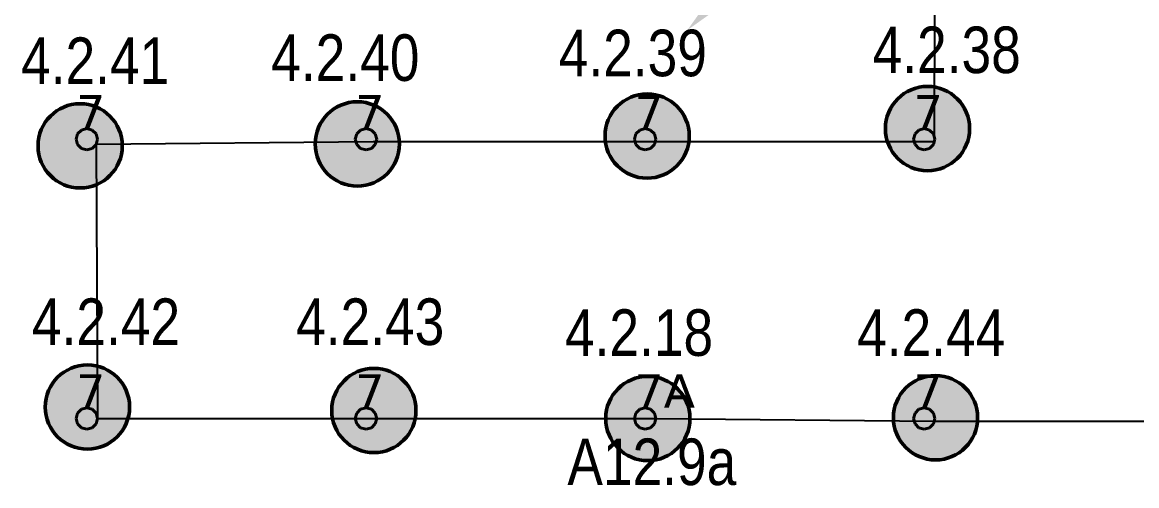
# Model space of a CAD drawing. Header units: millimetres. Extents: x -243740 to 150609, y -473655 to -165121.
# Drawn here: x -144084 to -138095, y -396618 to -394128 of the extents above; entities that cross this region are included whole.
import ezdxf
from ezdxf.enums import TextEntityAlignment as Align

# ---------------------------------------------------------------- set-up
doc = ezdxf.new("R2010")
doc.units = ezdxf.units.MM
doc.layers.add('_Гр.ЩД-1А.5.9.I2.6', color=6, linetype='Continuous')
for name, color, linetype, lineweight in [('_освещение_dali', 3, 'Continuous', 50), ('DLX_FL2_LUM 9', 5, 'Continuous', 40), ('Аварийное_овещение', 1, 'Continuous', 30), ('СБ_Кабель', 2, 'Continuous', 40)]:
    doc.layers.add(name, color=color, linetype=linetype, lineweight=lineweight)
doc.layers.add('DLX_FL2_LUM 8', color=7, linetype='Continuous', lineweight=40, true_color=0xfe2701)
doc.styles.add('Arial Narrow_6', font='ARIALN.TTF', dxfattribs={"height": 193.245432})
doc.styles.get("Standard").update_dxf_attribs({"font": 'ARIALN.TTF'})
doc.styles.add('TableTextStyle', font='')
doc.styles.get('TableTextStyle').set_extended_font_data('VERDANA.TTF')
doc.linetypes.add('Truba', pattern='A,3e-05,[4,MSH_7,S=1,R=0,X=0,Y=0],-3.022072', length=3.022102)

# ---------------------------------------------------------------- blocks, each defined once
blk = doc.blocks.new('*U476')
at = {"layer": 'СБ_Кабель'}
blk.add_hatch(color=7, dxfattribs=at).paths.add_polyline_path([(0.75, 0, 1), (-0.75, 0, 1)])
at = {"layer": 'СБ_Кабель', "color": 7, "const_width": 0.1}
blk.add_lwpolyline([(-3.978, -3.976), (-0.531, -0.529)], dxfattribs=at)
at = {"layer": 'СБ_Кабель', "color": 7}
blk.add_circle((0, 0), 0.75, dxfattribs=at)
blk.add_solid([(-3.624, -4.329), (-6.099, -6.097), (-4.331, -3.622)], dxfattribs=at)
blk = doc.blocks.new('A$Caabd1818')
at = {"layer": 'DLX_FL2_LUM 8'}
for points in [[(-144735.2, 1315, 0), (-144706.4, 1322.8, 0)], [(-144706.4, 1322.8, 0), (-144735.2, 1315, 0)], [(-144706.4, 1322.8, 0), (-144735.2, 1315, 0)], [(-144735.2, 1315, 0), (-144706.4, 1322.8, 0)], [(-144706.4, 1322.8, 0), (-144706.4, 1322.8, 0)], [(-144706.4, 1322.8, 0), (-144677.7, 1315, 0)], [(-144677.7, 1315, 0), (-144706.4, 1322.8, 0)], [(-144706.4, 1322.8, 0), (-144706.4, 1322.8, 0)], [(-144677.7, 1315, 0), (-144706.4, 1322.8, 0)], [(-144706.4, 1322.8, 0), (-144677.7, 1315, 0)], [(-144763.9, 1265.3, 0), (-144756.2, 1294, 0)], [(-144756.2, 1294, 0), (-144763.9, 1265.3, 0)], [(-144756.2, 1294, 0), (-144763.9, 1265.3, 0)], [(-144763.9, 1265.3, 0), (-144756.2, 1294, 0)], [(-144756.2, 1236.5, 0), (-144763.9, 1265.3, 0)], [(-144763.9, 1265.3, 0), (-144763.9, 1265.3, 0)], [(-144763.9, 1265.3, 0), (-144756.2, 1236.5, 0)], [(-144763.9, 1265.3, 0), (-144763.9, 1265.3, 0)], [(-144763.9, 1265.3, 0), (-144756.2, 1236.5, 0)], [(-144756.2, 1236.5, 0), (-144763.9, 1265.3, 0)], [(-144756.2, 1294, 0), (-144735.2, 1315, 0)], [(-144735.2, 1315, 0), (-144756.2, 1294, 0)], [(-144735.2, 1315, 0), (-144756.2, 1294, 0)], [(-144756.2, 1294, 0), (-144735.2, 1315, 0)], [(-144756.2, 1294, 0), (-144756.2, 1294, 0)], [(-144756.2, 1294, 0), (-144756.2, 1294, 0)], [(-144735.2, 1315, 0), (-144735.2, 1315, 0)], [(-144735.2, 1315, 0), (-144735.2, 1315, 0)], [(-144677.7, 1315, 0), (-144677.7, 1315, 0)], [(-144677.7, 1315, 0), (-144656.6, 1294, 0)], [(-144656.6, 1294, 0), (-144677.7, 1315, 0)], [(-144677.7, 1315, 0), (-144677.7, 1315, 0)], [(-144656.6, 1294, 0), (-144677.7, 1315, 0)], [(-144677.7, 1315, 0), (-144656.6, 1294, 0)], [(-144656.6, 1294, 0), (-144656.6, 1294, 0)], [(-144656.6, 1294, 0), (-144648.9, 1265.3, 0)], [(-144648.9, 1265.3, 0), (-144656.6, 1294, 0)], [(-144656.6, 1294, 0), (-144656.6, 1294, 0)], [(-144648.9, 1265.3, 0), (-144656.6, 1294, 0)], [(-144656.6, 1294, 0), (-144648.9, 1265.3, 0)], [(-144648.9, 1265.3, 0), (-144656.6, 1236.5, 0)], [(-144656.6, 1236.5, 0), (-144648.9, 1265.3, 0)], [(-144656.6, 1236.5, 0), (-144648.9, 1265.3, 0)], [(-144648.9, 1265.3, 0), (-144656.6, 1236.5, 0)], [(-144648.9, 1265.3, 0), (-144648.9, 1265.3, 0)], [(-144648.9, 1265.3, 0), (-144648.9, 1265.3, 0)], [(-144756.2, 1236.5, 0), (-144756.2, 1236.5, 0)], [(-144735.2, 1215.5, 0), (-144756.2, 1236.5, 0)], [(-144756.2, 1236.5, 0), (-144756.2, 1236.5, 0)], [(-144756.2, 1236.5, 0), (-144735.2, 1215.5, 0)], [(-144756.2, 1236.5, 0), (-144735.2, 1215.5, 0)], [(-144735.2, 1215.5, 0), (-144756.2, 1236.5, 0)], [(-144706.4, 1207.8, 0), (-144735.2, 1215.5, 0)], [(-144735.2, 1215.5, 0), (-144735.2, 1215.5, 0)], [(-144735.2, 1215.5, 0), (-144706.4, 1207.8, 0)], [(-144735.2, 1215.5, 0), (-144735.2, 1215.5, 0)], [(-144735.2, 1215.5, 0), (-144706.4, 1207.8, 0)], [(-144706.4, 1207.8, 0), (-144735.2, 1215.5, 0)], [(-144677.7, 1215.5, 0), (-144706.4, 1207.8, 0)], [(-144706.4, 1207.8, 0), (-144677.7, 1215.5, 0)], [(-144706.4, 1207.8, 0), (-144677.7, 1215.5, 0)], [(-144677.7, 1215.5, 0), (-144706.4, 1207.8, 0)], [(-144706.4, 1207.8, 0), (-144706.4, 1207.8, 0)], [(-144706.4, 1207.8, 0), (-144706.4, 1207.8, 0)], [(-144656.6, 1236.5, 0), (-144677.7, 1215.5, 0)], [(-144677.7, 1215.5, 0), (-144656.6, 1236.5, 0)], [(-144677.7, 1215.5, 0), (-144656.6, 1236.5, 0)], [(-144656.6, 1236.5, 0), (-144677.7, 1215.5, 0)], [(-144677.7, 1215.5, 0), (-144677.7, 1215.5, 0)], [(-144677.7, 1215.5, 0), (-144677.7, 1215.5, 0)], [(-144656.6, 1236.5, 0), (-144656.6, 1236.5, 0)], [(-144656.6, 1236.5, 0), (-144656.6, 1236.5, 0)]]:
    blk.add_polyline3d(points, dxfattribs=at)
at = {"layer": 'DLX_FL2_LUM 9'}
for points in [[(-147756.2, 2794, 0), (-147735.2, 2815, 0)], [(-147735.2, 2815, 0), (-147756.2, 2794, 0)], [(-147735.2, 2815, 0), (-147756.2, 2794, 0)], [(-147756.2, 2794, 0), (-147735.2, 2815, 0)], [(-147735.2, 2815, 0), (-147706.4, 2822.8, 0)], [(-147706.4, 2822.8, 0), (-147735.2, 2815, 0)], [(-147706.4, 2822.8, 0), (-147735.2, 2815, 0)], [(-147735.2, 2815, 0), (-147706.4, 2822.8, 0)], [(-147735.2, 2815, 0), (-147735.2, 2815, 0)], [(-147735.2, 2815, 0), (-147735.2, 2815, 0)], [(-147706.4, 2822.8, 0), (-147706.4, 2822.8, 0)], [(-147706.4, 2822.8, 0), (-147677.7, 2815, 0)], [(-147677.7, 2815, 0), (-147706.4, 2822.8, 0)], [(-147706.4, 2822.8, 0), (-147706.4, 2822.8, 0)], [(-147677.7, 2815, 0), (-147706.4, 2822.8, 0)], [(-147706.4, 2822.8, 0), (-147677.7, 2815, 0)], [(-147677.7, 2815, 0), (-147677.7, 2815, 0)], [(-147677.7, 2815, 0), (-147656.6, 2794, 0)], [(-147656.6, 2794, 0), (-147677.7, 2815, 0)], [(-147677.7, 2815, 0), (-147677.7, 2815, 0)], [(-147656.6, 2794, 0), (-147677.7, 2815, 0)], [(-147677.7, 2815, 0), (-147656.6, 2794, 0)], [(-146256.2, 2794, 0), (-146235.2, 2815, 0)], [(-146235.2, 2815, 0), (-146256.2, 2794, 0)], [(-146235.2, 2815, 0), (-146256.2, 2794, 0)], [(-146256.2, 2794, 0), (-146235.2, 2815, 0)], [(-146235.2, 2815, 0), (-146206.4, 2822.8, 0)], [(-146206.4, 2822.8, 0), (-146235.2, 2815, 0)], [(-146206.4, 2822.8, 0), (-146235.2, 2815, 0)], [(-146235.2, 2815, 0), (-146206.4, 2822.8, 0)], [(-146235.2, 2815, 0), (-146235.2, 2815, 0)], [(-146235.2, 2815, 0), (-146235.2, 2815, 0)], [(-146206.4, 2822.8, 0), (-146206.4, 2822.8, 0)], [(-146206.4, 2822.8, 0), (-146177.7, 2815, 0)], [(-146177.7, 2815, 0), (-146206.4, 2822.8, 0)], [(-146206.4, 2822.8, 0), (-146206.4, 2822.8, 0)], [(-146177.7, 2815, 0), (-146206.4, 2822.8, 0)], [(-146206.4, 2822.8, 0), (-146177.7, 2815, 0)], [(-146177.7, 2815, 0), (-146177.7, 2815, 0)], [(-146177.7, 2815, 0), (-146156.6, 2794, 0)], [(-146156.6, 2794, 0), (-146177.7, 2815, 0)], [(-146177.7, 2815, 0), (-146177.7, 2815, 0)], [(-146156.6, 2794, 0), (-146177.7, 2815, 0)], [(-146177.7, 2815, 0), (-146156.6, 2794, 0)], [(-144756.2, 2794, 0), (-144735.2, 2815, 0)], [(-144735.2, 2815, 0), (-144756.2, 2794, 0)], [(-144735.2, 2815, 0), (-144756.2, 2794, 0)], [(-144756.2, 2794, 0), (-144735.2, 2815, 0)], [(-144735.2, 2815, 0), (-144706.4, 2822.8, 0)], [(-144706.4, 2822.8, 0), (-144735.2, 2815, 0)], [(-144706.4, 2822.8, 0), (-144735.2, 2815, 0)], [(-144735.2, 2815, 0), (-144706.4, 2822.8, 0)], [(-144735.2, 2815, 0), (-144735.2, 2815, 0)], [(-144735.2, 2815, 0), (-144735.2, 2815, 0)], [(-144706.4, 2822.8, 0), (-144706.4, 2822.8, 0)], [(-144706.4, 2822.8, 0), (-144677.7, 2815, 0)], [(-144677.7, 2815, 0), (-144706.4, 2822.8, 0)], [(-144706.4, 2822.8, 0), (-144706.4, 2822.8, 0)], [(-144677.7, 2815, 0), (-144706.4, 2822.8, 0)], [(-144706.4, 2822.8, 0), (-144677.7, 2815, 0)], [(-144677.7, 2815, 0), (-144677.7, 2815, 0)], [(-144677.7, 2815, 0), (-144656.6, 2794, 0)], [(-144656.6, 2794, 0), (-144677.7, 2815, 0)], [(-144677.7, 2815, 0), (-144677.7, 2815, 0)], [(-144656.6, 2794, 0), (-144677.7, 2815, 0)], [(-144677.7, 2815, 0), (-144656.6, 2794, 0)], [(-143256.2, 2794, 0), (-143235.2, 2815, 0)], [(-143235.2, 2815, 0), (-143256.2, 2794, 0)], [(-143235.2, 2815, 0), (-143256.2, 2794, 0)], [(-143256.2, 2794, 0), (-143235.2, 2815, 0)], [(-143235.2, 2815, 0), (-143206.4, 2822.8, 0)], [(-143206.4, 2822.8, 0), (-143235.2, 2815, 0)], [(-143206.4, 2822.8, 0), (-143235.2, 2815, 0)], [(-143235.2, 2815, 0), (-143206.4, 2822.8, 0)], [(-143235.2, 2815, 0), (-143235.2, 2815, 0)], [(-143235.2, 2815, 0), (-143235.2, 2815, 0)], [(-143206.4, 2822.8, 0), (-143206.4, 2822.8, 0)], [(-143206.4, 2822.8, 0), (-143177.7, 2815, 0)], [(-143177.7, 2815, 0), (-143206.4, 2822.8, 0)], [(-143206.4, 2822.8, 0), (-143206.4, 2822.8, 0)], [(-143177.7, 2815, 0), (-143206.4, 2822.8, 0)], [(-143206.4, 2822.8, 0), (-143177.7, 2815, 0)], [(-143177.7, 2815, 0), (-143177.7, 2815, 0)], [(-143177.7, 2815, 0), (-143156.6, 2794, 0)], [(-143156.6, 2794, 0), (-143177.7, 2815, 0)], [(-143177.7, 2815, 0), (-143177.7, 2815, 0)], [(-143156.6, 2794, 0), (-143177.7, 2815, 0)], [(-143177.7, 2815, 0), (-143156.6, 2794, 0)], [(-147763.9, 2765.3, 0), (-147756.2, 2794, 0)], [(-147756.2, 2794, 0), (-147763.9, 2765.3, 0)], [(-147756.2, 2794, 0), (-147763.9, 2765.3, 0)], [(-147763.9, 2765.3, 0), (-147756.2, 2794, 0)], [(-147756.2, 2736.5, 0), (-147763.9, 2765.3, 0)], [(-147763.9, 2765.3, 0), (-147763.9, 2765.3, 0)], [(-147763.9, 2765.3, 0), (-147756.2, 2736.5, 0)], [(-147763.9, 2765.3, 0), (-147763.9, 2765.3, 0)], [(-147763.9, 2765.3, 0), (-147756.2, 2736.5, 0)], [(-147756.2, 2736.5, 0), (-147763.9, 2765.3, 0)], [(-147756.2, 2794, 0), (-147756.2, 2794, 0)], [(-147756.2, 2794, 0), (-147756.2, 2794, 0)], [(-147656.6, 2794, 0), (-147656.6, 2794, 0)], [(-147656.6, 2794, 0), (-147648.9, 2765.3, 0)], [(-147648.9, 2765.3, 0), (-147656.6, 2794, 0)], [(-147656.6, 2794, 0), (-147656.6, 2794, 0)], [(-147648.9, 2765.3, 0), (-147656.6, 2794, 0)], [(-147656.6, 2794, 0), (-147648.9, 2765.3, 0)], [(-147648.9, 2765.3, 0), (-147656.6, 2736.5, 0)], [(-147656.6, 2736.5, 0), (-147648.9, 2765.3, 0)], [(-147656.6, 2736.5, 0), (-147648.9, 2765.3, 0)], [(-147648.9, 2765.3, 0), (-147656.6, 2736.5, 0)], [(-147648.9, 2765.3, 0), (-147648.9, 2765.3, 0)], [(-147648.9, 2765.3, 0), (-147648.9, 2765.3, 0)], [(-146263.9, 2765.3, 0), (-146256.2, 2794, 0)], [(-146256.2, 2794, 0), (-146263.9, 2765.3, 0)], [(-146256.2, 2794, 0), (-146263.9, 2765.3, 0)], [(-146263.9, 2765.3, 0), (-146256.2, 2794, 0)], [(-146256.2, 2736.5, 0), (-146263.9, 2765.3, 0)], [(-146263.9, 2765.3, 0), (-146263.9, 2765.3, 0)], [(-146263.9, 2765.3, 0), (-146256.2, 2736.5, 0)], [(-146263.9, 2765.3, 0), (-146263.9, 2765.3, 0)], [(-146263.9, 2765.3, 0), (-146256.2, 2736.5, 0)], [(-146256.2, 2736.5, 0), (-146263.9, 2765.3, 0)], [(-146256.2, 2794, 0), (-146256.2, 2794, 0)], [(-146256.2, 2794, 0), (-146256.2, 2794, 0)], [(-146156.6, 2794, 0), (-146156.6, 2794, 0)], [(-146156.6, 2794, 0), (-146148.9, 2765.3, 0)], [(-146148.9, 2765.3, 0), (-146156.6, 2794, 0)], [(-146156.6, 2794, 0), (-146156.6, 2794, 0)], [(-146148.9, 2765.3, 0), (-146156.6, 2794, 0)], [(-146156.6, 2794, 0), (-146148.9, 2765.3, 0)], [(-146148.9, 2765.3, 0), (-146156.6, 2736.5, 0)], [(-146156.6, 2736.5, 0), (-146148.9, 2765.3, 0)], [(-146156.6, 2736.5, 0), (-146148.9, 2765.3, 0)], [(-146148.9, 2765.3, 0), (-146156.6, 2736.5, 0)], [(-146148.9, 2765.3, 0), (-146148.9, 2765.3, 0)], [(-146148.9, 2765.3, 0), (-146148.9, 2765.3, 0)], [(-144763.9, 2765.3, 0), (-144756.2, 2794, 0)], [(-144756.2, 2794, 0), (-144763.9, 2765.3, 0)], [(-144756.2, 2794, 0), (-144763.9, 2765.3, 0)], [(-144763.9, 2765.3, 0), (-144756.2, 2794, 0)], [(-144756.2, 2736.5, 0), (-144763.9, 2765.3, 0)], [(-144763.9, 2765.3, 0), (-144763.9, 2765.3, 0)], [(-144763.9, 2765.3, 0), (-144756.2, 2736.5, 0)], [(-144763.9, 2765.3, 0), (-144763.9, 2765.3, 0)], [(-144763.9, 2765.3, 0), (-144756.2, 2736.5, 0)], [(-144756.2, 2736.5, 0), (-144763.9, 2765.3, 0)], [(-144756.2, 2794, 0), (-144756.2, 2794, 0)], [(-144756.2, 2794, 0), (-144756.2, 2794, 0)], [(-144656.6, 2794, 0), (-144656.6, 2794, 0)], [(-144656.6, 2794, 0), (-144648.9, 2765.3, 0)], [(-144648.9, 2765.3, 0), (-144656.6, 2794, 0)], [(-144656.6, 2794, 0), (-144656.6, 2794, 0)], [(-144648.9, 2765.3, 0), (-144656.6, 2794, 0)], [(-144656.6, 2794, 0), (-144648.9, 2765.3, 0)], [(-144648.9, 2765.3, 0), (-144656.6, 2736.5, 0)], [(-144656.6, 2736.5, 0), (-144648.9, 2765.3, 0)], [(-144656.6, 2736.5, 0), (-144648.9, 2765.3, 0)], [(-144648.9, 2765.3, 0), (-144656.6, 2736.5, 0)], [(-144648.9, 2765.3, 0), (-144648.9, 2765.3, 0)], [(-144648.9, 2765.3, 0), (-144648.9, 2765.3, 0)], [(-143263.9, 2765.3, 0), (-143256.2, 2794, 0)], [(-143256.2, 2794, 0), (-143263.9, 2765.3, 0)], [(-143256.2, 2794, 0), (-143263.9, 2765.3, 0)], [(-143263.9, 2765.3, 0), (-143256.2, 2794, 0)], [(-143256.2, 2736.5, 0), (-143263.9, 2765.3, 0)], [(-143263.9, 2765.3, 0), (-143263.9, 2765.3, 0)], [(-143263.9, 2765.3, 0), (-143256.2, 2736.5, 0)], [(-143263.9, 2765.3, 0), (-143263.9, 2765.3, 0)], [(-143263.9, 2765.3, 0), (-143256.2, 2736.5, 0)], [(-143256.2, 2736.5, 0), (-143263.9, 2765.3, 0)], [(-143256.2, 2794, 0), (-143256.2, 2794, 0)], [(-143256.2, 2794, 0), (-143256.2, 2794, 0)], [(-143156.6, 2794, 0), (-143156.6, 2794, 0)], [(-143156.6, 2794, 0), (-143148.9, 2765.3, 0)], [(-143148.9, 2765.3, 0), (-143156.6, 2794, 0)], [(-143156.6, 2794, 0), (-143156.6, 2794, 0)], [(-143148.9, 2765.3, 0), (-143156.6, 2794, 0)], [(-143156.6, 2794, 0), (-143148.9, 2765.3, 0)], [(-143148.9, 2765.3, 0), (-143156.6, 2736.5, 0)], [(-143156.6, 2736.5, 0), (-143148.9, 2765.3, 0)], [(-143156.6, 2736.5, 0), (-143148.9, 2765.3, 0)], [(-143148.9, 2765.3, 0), (-143156.6, 2736.5, 0)], [(-143148.9, 2765.3, 0), (-143148.9, 2765.3, 0)], [(-143148.9, 2765.3, 0), (-143148.9, 2765.3, 0)], [(-147756.2, 2736.5, 0), (-147756.2, 2736.5, 0)], [(-147735.2, 2715.5, 0), (-147756.2, 2736.5, 0)], [(-147756.2, 2736.5, 0), (-147756.2, 2736.5, 0)], [(-147756.2, 2736.5, 0), (-147735.2, 2715.5, 0)], [(-147756.2, 2736.5, 0), (-147735.2, 2715.5, 0)], [(-147735.2, 2715.5, 0), (-147756.2, 2736.5, 0)], [(-147706.4, 2707.8, 0), (-147735.2, 2715.5, 0)], [(-147735.2, 2715.5, 0), (-147735.2, 2715.5, 0)], [(-147735.2, 2715.5, 0), (-147706.4, 2707.8, 0)], [(-147735.2, 2715.5, 0), (-147735.2, 2715.5, 0)], [(-147735.2, 2715.5, 0), (-147706.4, 2707.8, 0)], [(-147706.4, 2707.8, 0), (-147735.2, 2715.5, 0)], [(-147677.7, 2715.5, 0), (-147706.4, 2707.8, 0)], [(-147706.4, 2707.8, 0), (-147677.7, 2715.5, 0)], [(-147706.4, 2707.8, 0), (-147677.7, 2715.5, 0)], [(-147677.7, 2715.5, 0), (-147706.4, 2707.8, 0)], [(-147706.4, 2707.8, 0), (-147706.4, 2707.8, 0)], [(-147706.4, 2707.8, 0), (-147706.4, 2707.8, 0)], [(-147656.6, 2736.5, 0), (-147677.7, 2715.5, 0)], [(-147677.7, 2715.5, 0), (-147656.6, 2736.5, 0)], [(-147677.7, 2715.5, 0), (-147656.6, 2736.5, 0)], [(-147656.6, 2736.5, 0), (-147677.7, 2715.5, 0)], [(-147677.7, 2715.5, 0), (-147677.7, 2715.5, 0)], [(-147677.7, 2715.5, 0), (-147677.7, 2715.5, 0)], [(-147656.6, 2736.5, 0), (-147656.6, 2736.5, 0)], [(-147656.6, 2736.5, 0), (-147656.6, 2736.5, 0)], [(-146256.2, 2736.5, 0), (-146256.2, 2736.5, 0)], [(-146235.2, 2715.5, 0), (-146256.2, 2736.5, 0)], [(-146256.2, 2736.5, 0), (-146256.2, 2736.5, 0)], [(-146256.2, 2736.5, 0), (-146235.2, 2715.5, 0)], [(-146256.2, 2736.5, 0), (-146235.2, 2715.5, 0)], [(-146235.2, 2715.5, 0), (-146256.2, 2736.5, 0)], [(-146206.4, 2707.8, 0), (-146235.2, 2715.5, 0)], [(-146235.2, 2715.5, 0), (-146235.2, 2715.5, 0)], [(-146235.2, 2715.5, 0), (-146206.4, 2707.8, 0)], [(-146235.2, 2715.5, 0), (-146235.2, 2715.5, 0)], [(-146235.2, 2715.5, 0), (-146206.4, 2707.8, 0)], [(-146206.4, 2707.8, 0), (-146235.2, 2715.5, 0)], [(-146177.7, 2715.5, 0), (-146206.4, 2707.8, 0)], [(-146206.4, 2707.8, 0), (-146177.7, 2715.5, 0)], [(-146206.4, 2707.8, 0), (-146177.7, 2715.5, 0)], [(-146177.7, 2715.5, 0), (-146206.4, 2707.8, 0)], [(-146206.4, 2707.8, 0), (-146206.4, 2707.8, 0)], [(-146206.4, 2707.8, 0), (-146206.4, 2707.8, 0)], [(-146156.6, 2736.5, 0), (-146177.7, 2715.5, 0)], [(-146177.7, 2715.5, 0), (-146156.6, 2736.5, 0)], [(-146177.7, 2715.5, 0), (-146156.6, 2736.5, 0)], [(-146156.6, 2736.5, 0), (-146177.7, 2715.5, 0)], [(-146177.7, 2715.5, 0), (-146177.7, 2715.5, 0)], [(-146177.7, 2715.5, 0), (-146177.7, 2715.5, 0)], [(-146156.6, 2736.5, 0), (-146156.6, 2736.5, 0)], [(-146156.6, 2736.5, 0), (-146156.6, 2736.5, 0)], [(-144756.2, 2736.5, 0), (-144756.2, 2736.5, 0)], [(-144735.2, 2715.5, 0), (-144756.2, 2736.5, 0)], [(-144756.2, 2736.5, 0), (-144756.2, 2736.5, 0)], [(-144756.2, 2736.5, 0), (-144735.2, 2715.5, 0)], [(-144756.2, 2736.5, 0), (-144735.2, 2715.5, 0)], [(-144735.2, 2715.5, 0), (-144756.2, 2736.5, 0)], [(-144706.4, 2707.8, 0), (-144735.2, 2715.5, 0)], [(-144735.2, 2715.5, 0), (-144735.2, 2715.5, 0)], [(-144735.2, 2715.5, 0), (-144706.4, 2707.8, 0)], [(-144735.2, 2715.5, 0), (-144735.2, 2715.5, 0)], [(-144735.2, 2715.5, 0), (-144706.4, 2707.8, 0)], [(-144706.4, 2707.8, 0), (-144735.2, 2715.5, 0)], [(-144677.7, 2715.5, 0), (-144706.4, 2707.8, 0)], [(-144706.4, 2707.8, 0), (-144677.7, 2715.5, 0)], [(-144706.4, 2707.8, 0), (-144677.7, 2715.5, 0)], [(-144677.7, 2715.5, 0), (-144706.4, 2707.8, 0)], [(-144706.4, 2707.8, 0), (-144706.4, 2707.8, 0)], [(-144706.4, 2707.8, 0), (-144706.4, 2707.8, 0)], [(-144656.6, 2736.5, 0), (-144677.7, 2715.5, 0)], [(-144677.7, 2715.5, 0), (-144656.6, 2736.5, 0)], [(-144677.7, 2715.5, 0), (-144656.6, 2736.5, 0)], [(-144656.6, 2736.5, 0), (-144677.7, 2715.5, 0)], [(-144677.7, 2715.5, 0), (-144677.7, 2715.5, 0)], [(-144677.7, 2715.5, 0), (-144677.7, 2715.5, 0)], [(-144656.6, 2736.5, 0), (-144656.6, 2736.5, 0)], [(-144656.6, 2736.5, 0), (-144656.6, 2736.5, 0)], [(-143256.2, 2736.5, 0), (-143256.2, 2736.5, 0)], [(-143235.2, 2715.5, 0), (-143256.2, 2736.5, 0)], [(-143256.2, 2736.5, 0), (-143256.2, 2736.5, 0)], [(-143256.2, 2736.5, 0), (-143235.2, 2715.5, 0)], [(-143256.2, 2736.5, 0), (-143235.2, 2715.5, 0)], [(-143235.2, 2715.5, 0), (-143256.2, 2736.5, 0)], [(-143206.4, 2707.8, 0), (-143235.2, 2715.5, 0)], [(-143235.2, 2715.5, 0), (-143235.2, 2715.5, 0)], [(-143235.2, 2715.5, 0), (-143206.4, 2707.8, 0)], [(-143235.2, 2715.5, 0), (-143235.2, 2715.5, 0)], [(-143235.2, 2715.5, 0), (-143206.4, 2707.8, 0)], [(-143206.4, 2707.8, 0), (-143235.2, 2715.5, 0)], [(-143177.7, 2715.5, 0), (-143206.4, 2707.8, 0)], [(-143206.4, 2707.8, 0), (-143177.7, 2715.5, 0)], [(-143206.4, 2707.8, 0), (-143177.7, 2715.5, 0)], [(-143177.7, 2715.5, 0), (-143206.4, 2707.8, 0)], [(-143206.4, 2707.8, 0), (-143206.4, 2707.8, 0)], [(-143206.4, 2707.8, 0), (-143206.4, 2707.8, 0)], [(-143156.6, 2736.5, 0), (-143177.7, 2715.5, 0)], [(-143177.7, 2715.5, 0), (-143156.6, 2736.5, 0)], [(-143177.7, 2715.5, 0), (-143156.6, 2736.5, 0)], [(-143156.6, 2736.5, 0), (-143177.7, 2715.5, 0)], [(-143177.7, 2715.5, 0), (-143177.7, 2715.5, 0)], [(-143177.7, 2715.5, 0), (-143177.7, 2715.5, 0)], [(-143156.6, 2736.5, 0), (-143156.6, 2736.5, 0)], [(-143156.6, 2736.5, 0), (-143156.6, 2736.5, 0)], [(-147735.2, 1315, 0), (-147706.4, 1322.8, 0)], [(-147706.4, 1322.8, 0), (-147735.2, 1315, 0)], [(-147706.4, 1322.8, 0), (-147735.2, 1315, 0)], [(-147735.2, 1315, 0), (-147706.4, 1322.8, 0)], [(-147706.4, 1322.8, 0), (-147706.4, 1322.8, 0)], [(-147706.4, 1322.8, 0), (-147677.7, 1315, 0)], [(-147677.7, 1315, 0), (-147706.4, 1322.8, 0)], [(-147706.4, 1322.8, 0), (-147706.4, 1322.8, 0)], [(-147677.7, 1315, 0), (-147706.4, 1322.8, 0)], [(-147706.4, 1322.8, 0), (-147677.7, 1315, 0)], [(-146235.2, 1315, 0), (-146206.4, 1322.8, 0)], [(-146206.4, 1322.8, 0), (-146235.2, 1315, 0)], [(-146206.4, 1322.8, 0), (-146235.2, 1315, 0)], [(-146235.2, 1315, 0), (-146206.4, 1322.8, 0)], [(-146206.4, 1322.8, 0), (-146206.4, 1322.8, 0)], [(-146206.4, 1322.8, 0), (-146177.7, 1315, 0)], [(-146177.7, 1315, 0), (-146206.4, 1322.8, 0)], [(-146206.4, 1322.8, 0), (-146206.4, 1322.8, 0)], [(-146177.7, 1315, 0), (-146206.4, 1322.8, 0)], [(-146206.4, 1322.8, 0), (-146177.7, 1315, 0)], [(-143235.2, 1315, 0), (-143206.4, 1322.8, 0)], [(-143206.4, 1322.8, 0), (-143235.2, 1315, 0)], [(-143206.4, 1322.8, 0), (-143235.2, 1315, 0)], [(-143235.2, 1315, 0), (-143206.4, 1322.8, 0)], [(-143206.4, 1322.8, 0), (-143206.4, 1322.8, 0)], [(-143206.4, 1322.8, 0), (-143177.7, 1315, 0)], [(-143177.7, 1315, 0), (-143206.4, 1322.8, 0)], [(-143206.4, 1322.8, 0), (-143206.4, 1322.8, 0)], [(-143177.7, 1315, 0), (-143206.4, 1322.8, 0)], [(-143206.4, 1322.8, 0), (-143177.7, 1315, 0)], [(-147763.9, 1265.3, 0), (-147756.2, 1294, 0)], [(-147756.2, 1294, 0), (-147763.9, 1265.3, 0)], [(-147756.2, 1294, 0), (-147763.9, 1265.3, 0)], [(-147763.9, 1265.3, 0), (-147756.2, 1294, 0)], [(-147756.2, 1236.5, 0), (-147763.9, 1265.3, 0)], [(-147763.9, 1265.3, 0), (-147763.9, 1265.3, 0)], [(-147763.9, 1265.3, 0), (-147756.2, 1236.5, 0)], [(-147763.9, 1265.3, 0), (-147763.9, 1265.3, 0)], [(-147763.9, 1265.3, 0), (-147756.2, 1236.5, 0)], [(-147756.2, 1236.5, 0), (-147763.9, 1265.3, 0)], [(-147756.2, 1294, 0), (-147735.2, 1315, 0)], [(-147735.2, 1315, 0), (-147756.2, 1294, 0)], [(-147735.2, 1315, 0), (-147756.2, 1294, 0)], [(-147756.2, 1294, 0), (-147735.2, 1315, 0)], [(-147756.2, 1294, 0), (-147756.2, 1294, 0)], [(-147756.2, 1294, 0), (-147756.2, 1294, 0)], [(-147735.2, 1315, 0), (-147735.2, 1315, 0)], [(-147735.2, 1315, 0), (-147735.2, 1315, 0)], [(-147677.7, 1315, 0), (-147677.7, 1315, 0)], [(-147677.7, 1315, 0), (-147656.6, 1294, 0)], [(-147656.6, 1294, 0), (-147677.7, 1315, 0)], [(-147677.7, 1315, 0), (-147677.7, 1315, 0)], [(-147656.6, 1294, 0), (-147677.7, 1315, 0)], [(-147677.7, 1315, 0), (-147656.6, 1294, 0)], [(-147656.6, 1294, 0), (-147656.6, 1294, 0)], [(-147656.6, 1294, 0), (-147648.9, 1265.3, 0)], [(-147648.9, 1265.3, 0), (-147656.6, 1294, 0)], [(-147656.6, 1294, 0), (-147656.6, 1294, 0)], [(-147648.9, 1265.3, 0), (-147656.6, 1294, 0)], [(-147656.6, 1294, 0), (-147648.9, 1265.3, 0)], [(-147648.9, 1265.3, 0), (-147656.6, 1236.5, 0)], [(-147656.6, 1236.5, 0), (-147648.9, 1265.3, 0)], [(-147656.6, 1236.5, 0), (-147648.9, 1265.3, 0)], [(-147648.9, 1265.3, 0), (-147656.6, 1236.5, 0)], [(-147648.9, 1265.3, 0), (-147648.9, 1265.3, 0)], [(-147648.9, 1265.3, 0), (-147648.9, 1265.3, 0)], [(-146263.9, 1265.3, 0), (-146256.2, 1294, 0)], [(-146256.2, 1294, 0), (-146263.9, 1265.3, 0)], [(-146256.2, 1294, 0), (-146263.9, 1265.3, 0)], [(-146263.9, 1265.3, 0), (-146256.2, 1294, 0)], [(-146256.2, 1236.5, 0), (-146263.9, 1265.3, 0)], [(-146263.9, 1265.3, 0), (-146263.9, 1265.3, 0)], [(-146263.9, 1265.3, 0), (-146256.2, 1236.5, 0)], [(-146263.9, 1265.3, 0), (-146263.9, 1265.3, 0)], [(-146263.9, 1265.3, 0), (-146256.2, 1236.5, 0)], [(-146256.2, 1236.5, 0), (-146263.9, 1265.3, 0)], [(-146256.2, 1294, 0), (-146235.2, 1315, 0)], [(-146235.2, 1315, 0), (-146256.2, 1294, 0)], [(-146235.2, 1315, 0), (-146256.2, 1294, 0)], [(-146256.2, 1294, 0), (-146235.2, 1315, 0)], [(-146256.2, 1294, 0), (-146256.2, 1294, 0)], [(-146256.2, 1294, 0), (-146256.2, 1294, 0)], [(-146235.2, 1315, 0), (-146235.2, 1315, 0)], [(-146235.2, 1315, 0), (-146235.2, 1315, 0)], [(-146177.7, 1315, 0), (-146177.7, 1315, 0)], [(-146177.7, 1315, 0), (-146156.6, 1294, 0)], [(-146156.6, 1294, 0), (-146177.7, 1315, 0)], [(-146177.7, 1315, 0), (-146177.7, 1315, 0)], [(-146156.6, 1294, 0), (-146177.7, 1315, 0)], [(-146177.7, 1315, 0), (-146156.6, 1294, 0)], [(-146156.6, 1294, 0), (-146156.6, 1294, 0)], [(-146156.6, 1294, 0), (-146148.9, 1265.3, 0)], [(-146148.9, 1265.3, 0), (-146156.6, 1294, 0)], [(-146156.6, 1294, 0), (-146156.6, 1294, 0)], [(-146148.9, 1265.3, 0), (-146156.6, 1294, 0)], [(-146156.6, 1294, 0), (-146148.9, 1265.3, 0)], [(-146148.9, 1265.3, 0), (-146156.6, 1236.5, 0)], [(-146156.6, 1236.5, 0), (-146148.9, 1265.3, 0)], [(-146156.6, 1236.5, 0), (-146148.9, 1265.3, 0)], [(-146148.9, 1265.3, 0), (-146156.6, 1236.5, 0)], [(-146148.9, 1265.3, 0), (-146148.9, 1265.3, 0)], [(-146148.9, 1265.3, 0), (-146148.9, 1265.3, 0)], [(-143263.9, 1265.3, 0), (-143256.2, 1294, 0)], [(-143256.2, 1294, 0), (-143263.9, 1265.3, 0)], [(-143256.2, 1294, 0), (-143263.9, 1265.3, 0)], [(-143263.9, 1265.3, 0), (-143256.2, 1294, 0)], [(-143256.2, 1236.5, 0), (-143263.9, 1265.3, 0)], [(-143263.9, 1265.3, 0), (-143263.9, 1265.3, 0)], [(-143263.9, 1265.3, 0), (-143256.2, 1236.5, 0)], [(-143263.9, 1265.3, 0), (-143263.9, 1265.3, 0)], [(-143263.9, 1265.3, 0), (-143256.2, 1236.5, 0)], [(-143256.2, 1236.5, 0), (-143263.9, 1265.3, 0)], [(-143256.2, 1294, 0), (-143235.2, 1315, 0)], [(-143235.2, 1315, 0), (-143256.2, 1294, 0)], [(-143235.2, 1315, 0), (-143256.2, 1294, 0)], [(-143256.2, 1294, 0), (-143235.2, 1315, 0)], [(-143256.2, 1294, 0), (-143256.2, 1294, 0)], [(-143256.2, 1294, 0), (-143256.2, 1294, 0)], [(-143235.2, 1315, 0), (-143235.2, 1315, 0)], [(-143235.2, 1315, 0), (-143235.2, 1315, 0)], [(-143177.7, 1315, 0), (-143177.7, 1315, 0)], [(-143177.7, 1315, 0), (-143156.6, 1294, 0)], [(-143156.6, 1294, 0), (-143177.7, 1315, 0)], [(-143177.7, 1315, 0), (-143177.7, 1315, 0)], [(-143156.6, 1294, 0), (-143177.7, 1315, 0)], [(-143177.7, 1315, 0), (-143156.6, 1294, 0)], [(-143156.6, 1294, 0), (-143156.6, 1294, 0)], [(-143156.6, 1294, 0), (-143148.9, 1265.3, 0)], [(-143148.9, 1265.3, 0), (-143156.6, 1294, 0)], [(-143156.6, 1294, 0), (-143156.6, 1294, 0)], [(-143148.9, 1265.3, 0), (-143156.6, 1294, 0)], [(-143156.6, 1294, 0), (-143148.9, 1265.3, 0)], [(-143148.9, 1265.3, 0), (-143156.6, 1236.5, 0)], [(-143156.6, 1236.5, 0), (-143148.9, 1265.3, 0)], [(-143156.6, 1236.5, 0), (-143148.9, 1265.3, 0)], [(-143148.9, 1265.3, 0), (-143156.6, 1236.5, 0)], [(-143148.9, 1265.3, 0), (-143148.9, 1265.3, 0)], [(-143148.9, 1265.3, 0), (-143148.9, 1265.3, 0)], [(-147756.2, 1236.5, 0), (-147756.2, 1236.5, 0)], [(-147735.2, 1215.5, 0), (-147756.2, 1236.5, 0)], [(-147756.2, 1236.5, 0), (-147756.2, 1236.5, 0)], [(-147756.2, 1236.5, 0), (-147735.2, 1215.5, 0)], [(-147756.2, 1236.5, 0), (-147735.2, 1215.5, 0)], [(-147735.2, 1215.5, 0), (-147756.2, 1236.5, 0)], [(-147706.4, 1207.8, 0), (-147735.2, 1215.5, 0)], [(-147735.2, 1215.5, 0), (-147735.2, 1215.5, 0)], [(-147735.2, 1215.5, 0), (-147706.4, 1207.8, 0)], [(-147735.2, 1215.5, 0), (-147735.2, 1215.5, 0)], [(-147735.2, 1215.5, 0), (-147706.4, 1207.8, 0)], [(-147706.4, 1207.8, 0), (-147735.2, 1215.5, 0)], [(-147677.7, 1215.5, 0), (-147706.4, 1207.8, 0)], [(-147706.4, 1207.8, 0), (-147677.7, 1215.5, 0)], [(-147706.4, 1207.8, 0), (-147677.7, 1215.5, 0)], [(-147677.7, 1215.5, 0), (-147706.4, 1207.8, 0)], [(-147706.4, 1207.8, 0), (-147706.4, 1207.8, 0)], [(-147706.4, 1207.8, 0), (-147706.4, 1207.8, 0)], [(-147656.6, 1236.5, 0), (-147677.7, 1215.5, 0)], [(-147677.7, 1215.5, 0), (-147656.6, 1236.5, 0)], [(-147677.7, 1215.5, 0), (-147656.6, 1236.5, 0)], [(-147656.6, 1236.5, 0), (-147677.7, 1215.5, 0)], [(-147677.7, 1215.5, 0), (-147677.7, 1215.5, 0)], [(-147677.7, 1215.5, 0), (-147677.7, 1215.5, 0)], [(-147656.6, 1236.5, 0), (-147656.6, 1236.5, 0)], [(-147656.6, 1236.5, 0), (-147656.6, 1236.5, 0)], [(-146256.2, 1236.5, 0), (-146256.2, 1236.5, 0)], [(-146235.2, 1215.5, 0), (-146256.2, 1236.5, 0)], [(-146256.2, 1236.5, 0), (-146256.2, 1236.5, 0)], [(-146256.2, 1236.5, 0), (-146235.2, 1215.5, 0)], [(-146256.2, 1236.5, 0), (-146235.2, 1215.5, 0)], [(-146235.2, 1215.5, 0), (-146256.2, 1236.5, 0)], [(-146206.4, 1207.8, 0), (-146235.2, 1215.5, 0)], [(-146235.2, 1215.5, 0), (-146235.2, 1215.5, 0)], [(-146235.2, 1215.5, 0), (-146206.4, 1207.8, 0)], [(-146235.2, 1215.5, 0), (-146235.2, 1215.5, 0)], [(-146235.2, 1215.5, 0), (-146206.4, 1207.8, 0)], [(-146206.4, 1207.8, 0), (-146235.2, 1215.5, 0)], [(-146177.7, 1215.5, 0), (-146206.4, 1207.8, 0)], [(-146206.4, 1207.8, 0), (-146177.7, 1215.5, 0)], [(-146206.4, 1207.8, 0), (-146177.7, 1215.5, 0)], [(-146177.7, 1215.5, 0), (-146206.4, 1207.8, 0)], [(-146206.4, 1207.8, 0), (-146206.4, 1207.8, 0)], [(-146206.4, 1207.8, 0), (-146206.4, 1207.8, 0)], [(-146156.6, 1236.5, 0), (-146177.7, 1215.5, 0)], [(-146177.7, 1215.5, 0), (-146156.6, 1236.5, 0)], [(-146177.7, 1215.5, 0), (-146156.6, 1236.5, 0)], [(-146156.6, 1236.5, 0), (-146177.7, 1215.5, 0)], [(-146177.7, 1215.5, 0), (-146177.7, 1215.5, 0)], [(-146177.7, 1215.5, 0), (-146177.7, 1215.5, 0)], [(-146156.6, 1236.5, 0), (-146156.6, 1236.5, 0)], [(-146156.6, 1236.5, 0), (-146156.6, 1236.5, 0)], [(-143256.2, 1236.5, 0), (-143256.2, 1236.5, 0)], [(-143235.2, 1215.5, 0), (-143256.2, 1236.5, 0)], [(-143256.2, 1236.5, 0), (-143256.2, 1236.5, 0)], [(-143256.2, 1236.5, 0), (-143235.2, 1215.5, 0)], [(-143256.2, 1236.5, 0), (-143235.2, 1215.5, 0)], [(-143235.2, 1215.5, 0), (-143256.2, 1236.5, 0)], [(-143206.4, 1207.8, 0), (-143235.2, 1215.5, 0)], [(-143235.2, 1215.5, 0), (-143235.2, 1215.5, 0)], [(-143235.2, 1215.5, 0), (-143206.4, 1207.8, 0)], [(-143235.2, 1215.5, 0), (-143235.2, 1215.5, 0)], [(-143235.2, 1215.5, 0), (-143206.4, 1207.8, 0)], [(-143206.4, 1207.8, 0), (-143235.2, 1215.5, 0)], [(-143177.7, 1215.5, 0), (-143206.4, 1207.8, 0)], [(-143206.4, 1207.8, 0), (-143177.7, 1215.5, 0)], [(-143206.4, 1207.8, 0), (-143177.7, 1215.5, 0)], [(-143177.7, 1215.5, 0), (-143206.4, 1207.8, 0)], [(-143206.4, 1207.8, 0), (-143206.4, 1207.8, 0)], [(-143206.4, 1207.8, 0), (-143206.4, 1207.8, 0)], [(-143156.6, 1236.5, 0), (-143177.7, 1215.5, 0)], [(-143177.7, 1215.5, 0), (-143156.6, 1236.5, 0)], [(-143177.7, 1215.5, 0), (-143156.6, 1236.5, 0)], [(-143156.6, 1236.5, 0), (-143177.7, 1215.5, 0)], [(-143177.7, 1215.5, 0), (-143177.7, 1215.5, 0)], [(-143177.7, 1215.5, 0), (-143177.7, 1215.5, 0)], [(-143156.6, 1236.5, 0), (-143156.6, 1236.5, 0)], [(-143156.6, 1236.5, 0), (-143156.6, 1236.5, 0)]]:
    blk.add_polyline3d(points, dxfattribs=at)
at = {"color": 7, "linetype": 'Continuous', "lineweight": 5, "xscale": 100, "yscale": 100, "zscale": 100}
blk.add_blockref('*U476', (-143869.7, 3961.3), dxfattribs=at)
at = {"layer": 'Аварийное_овещение', "lineweight": 40, "style": 'Arial Narrow_6'}
blk.add_text('А12.9а', height=250, dxfattribs=at).set_placement((-145124.3, 907.7))
blk = doc.blocks.new('A$Cab2378fa')
at = {"lineweight": 25, "true_color": 0xfff5f5}
h = blk.add_hatch(color=7, dxfattribs=at)
h.dxf.hatch_style = 1
h.paths.add_polyline_path([(0, 0), (-141.6, -170.3, 0.174923), (3, -222.4, 0.197808), (162.3, -156.8)])
h.paths.add_polyline_path([(-163.2, 157.6), (0, 0), (147.8, 177.8, 0.175398), (3, 230.2, 0.209014)])
at = {"lineweight": 25}
h = blk.add_hatch(color=0, dxfattribs=at)
h.paths.add_polyline_path([(162.3, -156.8, 0.442338), (147.8, 177.8), (0, 0)])
h.paths.add_polyline_path([(-141.6, -170.3), (0, 0), (-163.2, 157.6, 0.430096)])
blk.add_circle((3, 3.9), 226.3)

msp = doc.modelspace()

# ---------------------------------------------------------------- linework, layer by layer
at = {"layer": '_Гр.ЩД-1А.5.9.I2.6', "ltscale": 100}
msp.add_lwpolyline([(-143679.2, -388727.4), (-143679.2, -390233.2), (-142182.2, -390244.1), (-140679.2, -390233.2), (-139176.3, -390222.3), (-139179.2, -391739.1), (-140687, -391739.1), (-142179.2, -391739.1), (-143679.2, -391739.1), (-143683.1, -393242.2), (-142183.1, -393242.2), (-140683.1, -393242.2), (-139179.2, -393256.5), (-139183.1, -394770.9), (-140683.1, -394770.9), (-142197.5, -394770.9), (-143687, -394785.3), (-143679.2, -396256.5), (-142179.2, -396256.5), (-140679.2, -396256.5), (-139183.1, -396270.9), (-136432, -396270.9)], dxfattribs=at)

# ---------------------------------------------------------------- block references
at = {"layer": '_освещение_dali', "color": 5, "ltscale": 100}
for p in [(-140729.1, -394743.2), (-139222.4, -394702.9), (-143776, -394795.8), (-142286.5, -394785.3), (-143736.7, -396199), (-142197.5, -396217.3), (-139179.2, -396256.5)]:
    msp.add_blockref('A$Cab2378fa', p, dxfattribs=at)
at = {"layer": '_освещение_dali', "color": 1, "ltscale": 100}
msp.add_blockref('A$Cab2378fa', (-140725.3, -396260.4), dxfattribs=at)
at = {"layer": 'Defpoints', "linetype": 'Truba', "ltscale": 100}
msp.add_blockref('A$Caabd1818', (3969.7, -397521.8), dxfattribs=at)

# ---------------------------------------------------------------- texts
at = {"layer": '_Гр.ЩД-1А.5.9.I2.6', "ltscale": 100}
for s, p in [('4.2.39', (-140803, -394492.8)), ('4.2.38', (-139116.1, -394476.1)), ('4.2.41', (-143692.3, -394534.6)), ('4.2.40', (-142347.9, -394517.9)), ('4.2.42', (-143633.9, -395936.7)), ('4.2.43', (-142214.2, -395936.7)), ('4.2.18', (-140769.6, -395995.1)), ('4.2.44', (-139199.6, -395995.1))]:
    msp.add_text(s, height=250, dxfattribs=at).set_placement(p, align=Align.BOTTOM_CENTER)
at = {"layer": '_освещение_dali', "color": 123, "true_color": 0x63d8b7, "style": 'TableTextStyle'}
for s, p in [('7', (-143794.2, -394699)), ('7', (-142294.3, -394699)), ('7', (-140794.3, -394699)), ('7', (-139294.3, -394699)), ('7', (-143794.2, -396199)), ('7', (-142294.3, -396199)), ('7А', (-140794.3, -396199)), ('7', (-139294.3, -396199))]:
    msp.add_text(s, height=180, dxfattribs=at).set_placement(p)

doc.saveas('drawing.dxf')
